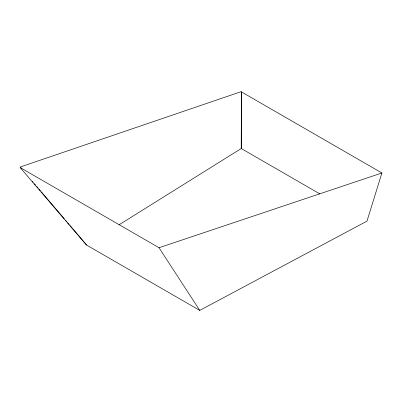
<?xml version="1.0" encoding="UTF-8"?>
<svg xmlns="http://www.w3.org/2000/svg" width="402" height="402" viewBox="0 0 402 402"><rect width="100%" height="100%" fill="white"/><g stroke="black" fill="none" stroke-linecap="round" stroke-linejoin="round"><path stroke-width="0.6" d="M119.012 224.829L241.255 148.519L241.361 91.847L381.9 172.986L366.996 221.115L199.759 310.404L86.591 245.079L20.1 167.518L159.016 247.722L199.759 310.404M159.016 247.722L381.9 172.986M319.841 193.89L241.255 148.519L241.376 91.596L20.19 167.021L21.406 168.448M32.336 181.302L33.145 182.252M34.361 183.679L35.577 185.106M36.793 186.533L38.004 187.96M38.818 188.915L40.436 190.819M41.245 191.769L64.325 218.894M65.536 220.321L66.752 221.753M67.561 222.703L69.184 224.607M69.993 225.557L86.591 245.069"/></g></svg>
